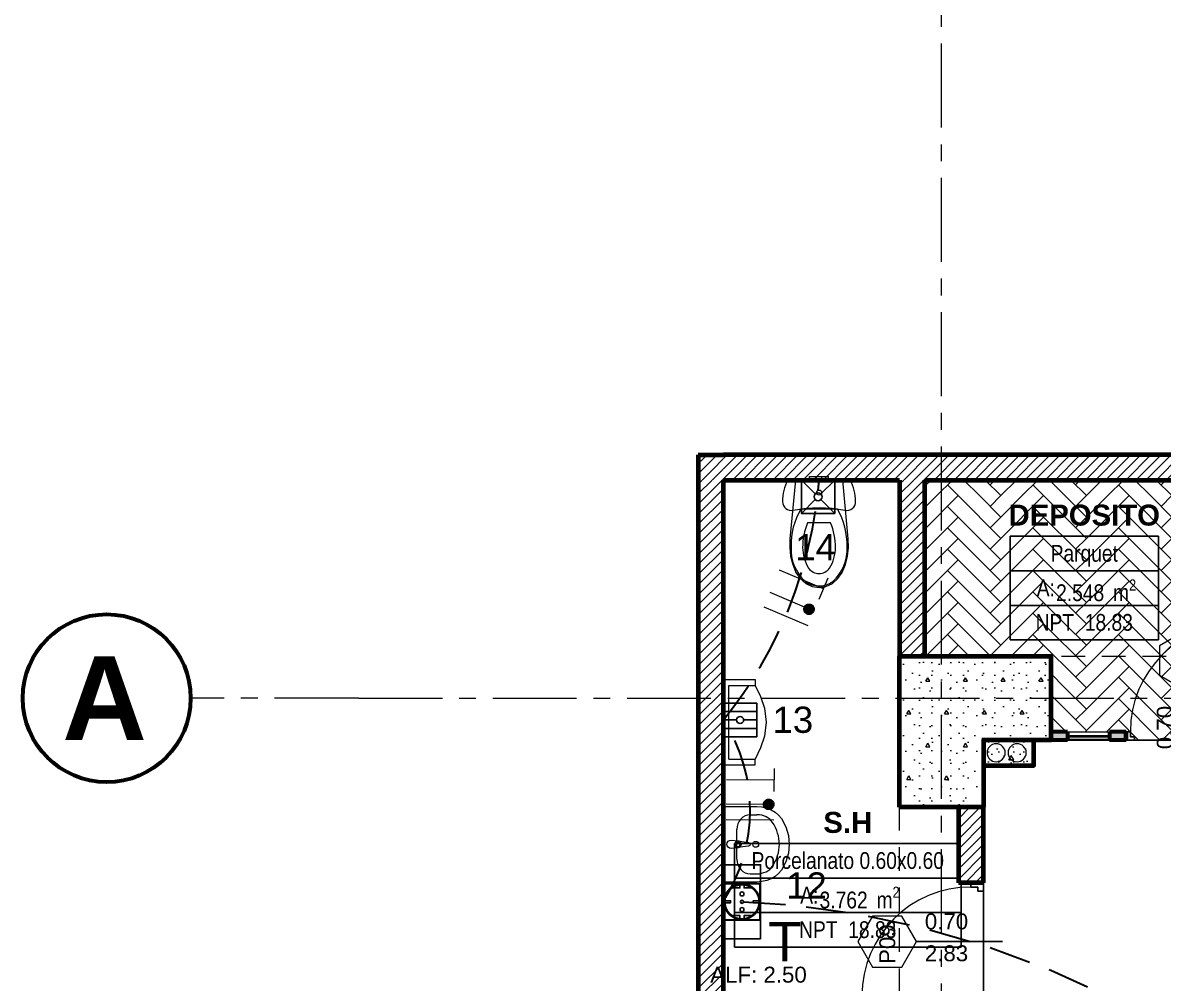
# Model space of a CAD drawing. Header units: inches. Extents: x -19 to 5698, y -728 to 92.
# Drawn here: x 373.85 to 380.64, y 37.95 to 43.67 of the extents above; entities that cross this region are included whole.
import ezdxf
from ezdxf.enums import TextEntityAlignment as Align

# ---------------------------------------------------------------- set-up
doc = ezdxf.new("R2010")
doc.units = ezdxf.units.IN
doc.header["$MEASUREMENT"] = 0
doc.set_wipeout_variables(frame=1)
doc.header["$PDMODE"] = 1
for name, pattern in [('HIDDEN', [0.375, 0.25, -0.125]), ('Hidden Line', [0.195611, 0.141111, -0.0545]), ('Punto & Raya', [0.65, 0.5, -0.075, 0, -0.075]), ('RAYITAS', [0.375, 0.25, -0.125]), ('Wipeout_Contour', [1, 0, -1])]:
    doc.linetypes.add(name, pattern=pattern)
doc.layers.get('0').update_dxf_attribs({"color": 61})
for name, color, linetype, lineweight in [('00 conduct tomacorr', 120, 'HIDDEN', 30), ('00 IE LUZ EMERGENCIA', 253, 'Continuous', 0), ('T-TECHO-E', 150, 'Continuous', 20), ('TOMACORRIENTE', 22, 'RAYITAS', 9)]:
    doc.layers.add(name, color=color, linetype=linetype, lineweight=lineweight)
for name, color, linetype in [('02 _ ARQ _ ALB _ Ejes Generales', 251, 'Continuous'), ('02 _ ARQ _ ZON _ Espacio.3D', 7, 'Continuous'), ('08 _ STR _ EXT _ 06 Columnas', 7, 'Continuous'), ('08 _ STR _ EXT _ 07 Losa Aligerada', 7, 'Continuous'), ('08 _ STR _ EXT _ 09 Vigas', 251, 'Continuous'), ('Acabado - Muros', 7, 'Continuous'), ('Estructura - 04 MURO', 7, 'Continuous'), ('Estructura - Carga', 7, 'Continuous'), ('Fluxometro E. Baño', 140, 'Continuous'), ('Fluxometro E. Mingitorio', 117, 'Continuous'), ('Interior - Sanitarios', 7, 'Continuous'), ('MEP - HVAC', 7, 'Continuous'), ('TOMA. HYDROBOX SHUKO S', 7, 'Continuous')]:
    doc.layers.add(name, color=color, linetype=linetype)
doc.styles.add('Annotative', font='arial.ttf')
doc.styles.add('Arial', font='arial.ttf')
doc.styles.add('Estilo_Generado_1', font='swisseb.ttf')
doc.styles.add('Estilo_Generado_4', font='swisse.ttf')
doc.styles.add('Estilo_Generado_8', font='arialbd.ttf')
doc.styles.add('Estilo_Generado_9', font='ARIALN.TTF')
pattern_1 = [(45, (370.000076, 2e-08), (-0.03005204, 0.03005204), [])]

# ---------------------------------------------------------------- blocks, each defined once
blk = doc.blocks.new('*X236', base_point=(3216.2361, 0))
at = {"layer": '02 _ ARQ _ ZON _ Espacio.3D', "color": 254, "linetype": 'Continuous', "lineweight": 0}
for p, q in [((3225.4934, 40.95), (3225.4561, 40.9127)), ((3225.6206, 40.95), (3225.5275, 40.8568)), ((3225.5911, 40.9205), (3225.6548, 40.8568)), ((3225.782, 40.8568), (3225.6889, 40.95)), ((3225.9093, 40.8568), (3225.8162, 40.95)), ((3225.8752, 40.95), (3225.8457, 40.9205)), ((3226.0025, 40.95), (3225.9093, 40.8568)), ((3226.1298, 40.95), (3226.0366, 40.8568)), ((3226.1002, 40.9205), (3226.1639, 40.8568)), ((3226.2912, 40.8568), (3226.198, 40.95)), ((3226.4184, 40.8568), (3226.3253, 40.95)), ((3226.3843, 40.95), (3226.3548, 40.9205)), ((3226.5116, 40.95), (3226.4184, 40.8568)), ((3226.6389, 40.95), (3226.5457, 40.8568)), ((3226.6094, 40.9205), (3226.673, 40.8568)), ((3226.8003, 40.8568), (3226.7071, 40.95)), ((3226.9276, 40.8568), (3226.8344, 40.95)), ((3226.8935, 40.95), (3226.8639, 40.9205)), ((3227.0207, 40.95), (3226.9276, 40.8568)), ((3227.148, 40.95), (3227.0548, 40.8568)), ((3227.1185, 40.9205), (3227.1821, 40.8568)), ((3227.3094, 40.8568), (3227.2162, 40.95)), ((3227.3562, 40.9373), (3227.3435, 40.95)), ((3225.5275, 40.8568), (3225.4561, 40.7854)), ((3225.6548, 40.8568), (3225.4561, 40.6581)), ((3225.9093, 40.6023), (3225.6548, 40.8568)), ((3225.9093, 40.7295), (3225.782, 40.8568)), ((3225.9093, 40.8568), (3225.8457, 40.7932)), ((3226.0366, 40.8568), (3225.9093, 40.7295)), ((3226.1639, 40.8568), (3225.9093, 40.6023)), ((3226.4184, 40.6023), (3226.1639, 40.8568)), ((3226.4184, 40.7295), (3226.2912, 40.8568)), ((3226.4184, 40.8568), (3226.3548, 40.7932)), ((3226.5457, 40.8568), (3226.4184, 40.7295)), ((3226.673, 40.8568), (3226.4184, 40.6023)), ((3226.9276, 40.6023), (3226.673, 40.8568)), ((3226.9276, 40.7295), (3226.8003, 40.8568)), ((3226.9276, 40.8568), (3226.8639, 40.7932)), ((3227.0548, 40.8568), (3226.9276, 40.7295)), ((3227.1821, 40.8568), (3226.9276, 40.6023)), ((3227.3562, 40.6828), (3227.1821, 40.8568)), ((3227.3562, 40.8101), (3227.3094, 40.8568)), ((3225.9093, 40.475), (3225.5911, 40.7932)), ((3226.4184, 40.475), (3226.1002, 40.7932)), ((3226.9276, 40.475), (3226.6094, 40.7932)), ((3227.3562, 40.5555), (3227.1185, 40.7932)), ((3225.6548, 40.7295), (3225.4561, 40.5309)), ((3225.9093, 40.7295), (3225.8457, 40.6659)), ((3226.1639, 40.7295), (3225.9093, 40.475)), ((3226.4184, 40.7295), (3226.3548, 40.6659)), ((3226.673, 40.7295), (3226.4184, 40.475)), ((3226.9276, 40.7295), (3226.8639, 40.6659)), ((3227.1821, 40.7295), (3226.9276, 40.475)), ((3225.782, 40.475), (3225.5911, 40.6659)), ((3226.2912, 40.475), (3226.1002, 40.6659)), ((3226.8003, 40.475), (3226.6094, 40.6659)), ((3227.3094, 40.475), (3227.1185, 40.6659)), ((3225.6548, 40.6023), (3225.5275, 40.475)), ((3225.9093, 40.6023), (3225.8457, 40.5386)), ((3226.1639, 40.6023), (3226.0366, 40.475)), ((3226.4184, 40.6023), (3226.3548, 40.5386)), ((3226.673, 40.6023), (3226.5457, 40.475)), ((3226.9276, 40.6023), (3226.8639, 40.5386)), ((3227.1821, 40.6023), (3227.0548, 40.475)), ((3225.5911, 40.5386), (3225.6548, 40.475)), ((3226.1002, 40.5386), (3226.1639, 40.475)), ((3226.6094, 40.5386), (3226.673, 40.475)), ((3227.1185, 40.5386), (3227.1821, 40.475)), ((3225.5275, 40.475), (3225.4561, 40.4036)), ((3225.6548, 40.475), (3225.4561, 40.2763)), ((3225.9093, 40.2204), (3225.6548, 40.475)), ((3225.9093, 40.3477), (3225.782, 40.475)), ((3225.9093, 40.475), (3225.8457, 40.4113)), ((3226.0366, 40.475), (3225.9093, 40.3477)), ((3226.1639, 40.475), (3225.9093, 40.2204)), ((3226.4184, 40.2204), (3226.1639, 40.475)), ((3226.4184, 40.3477), (3226.2912, 40.475)), ((3226.4184, 40.475), (3226.3548, 40.4113)), ((3226.5457, 40.475), (3226.4184, 40.3477)), ((3226.673, 40.475), (3226.4184, 40.2204)), ((3226.9276, 40.2204), (3226.673, 40.475)), ((3226.9276, 40.3477), (3226.8003, 40.475)), ((3226.9276, 40.475), (3226.8639, 40.4113)), ((3227.0548, 40.475), (3226.9276, 40.3477)), ((3227.1821, 40.475), (3226.9276, 40.2204)), ((3227.3562, 40.3009), (3227.1821, 40.475)), ((3227.3562, 40.4282), (3227.3094, 40.475)), ((3225.9093, 40.0931), (3225.5911, 40.4113)), ((3226.4184, 40.0931), (3226.1002, 40.4113)), ((3226.9276, 40.0931), (3226.6094, 40.4113)), ((3227.3562, 40.1737), (3227.1185, 40.4113)), ((3225.6548, 40.3477), (3225.4561, 40.149)), ((3225.9093, 40.3477), (3225.8457, 40.2841)), ((3226.1639, 40.3477), (3225.9093, 40.0931)), ((3226.4184, 40.3477), (3226.3548, 40.2841)), ((3226.673, 40.3477), (3226.4184, 40.0931)), ((3226.9276, 40.3477), (3226.8639, 40.2841)), ((3227.1821, 40.3477), (3226.9276, 40.0931)), ((3225.782, 40.0931), (3225.5911, 40.2841)), ((3226.2912, 40.0931), (3226.1002, 40.2841)), ((3226.8003, 40.0931), (3226.6094, 40.2841)), ((3227.3094, 40.0931), (3227.1185, 40.2841)), ((3225.6548, 40.2204), (3225.5275, 40.0931)), ((3225.9093, 40.2204), (3225.8457, 40.1568)), ((3226.1639, 40.2204), (3226.0366, 40.0931)), ((3226.4184, 40.2204), (3226.3548, 40.1568)), ((3226.673, 40.2204), (3226.5457, 40.0931)), ((3226.9276, 40.2204), (3226.8639, 40.1568)), ((3227.1821, 40.2204), (3227.0548, 40.0931)), ((3225.5275, 40.0931), (3225.4561, 40.0217)), ((3225.6548, 40.0931), (3225.4616, 39.9)), ((3225.5911, 40.1568), (3225.6548, 40.0931)), ((3225.8479, 39.9), (3225.6548, 40.0931)), ((3225.9093, 39.9659), (3225.782, 40.0931)), ((3225.9093, 40.0931), (3225.8457, 40.0295)), ((3226.0366, 40.0931), (3225.9093, 39.9659)), ((3226.1639, 40.0931), (3225.9707, 39.9)), ((3226.1002, 40.1568), (3226.1639, 40.0931)), ((3226.4184, 39.8386), (3226.1639, 40.0931)), ((3226.4184, 39.9659), (3226.2912, 40.0931)), ((3226.4184, 40.0931), (3226.3548, 40.0295)), ((3226.5457, 40.0931), (3226.4184, 39.9659)), ((3226.673, 40.0931), (3226.4184, 39.8386)), ((3226.6094, 40.1568), (3226.673, 40.0931)), ((3226.9276, 39.8386), (3226.673, 40.0931)), ((3226.9276, 39.9659), (3226.8003, 40.0931)), ((3226.9276, 40.0931), (3226.8639, 40.0295)), ((3227.0548, 40.0931), (3226.9276, 39.9659)), ((3227.1821, 40.0931), (3226.9276, 39.8386)), ((3227.1185, 40.1568), (3227.1821, 40.0931)), ((3227.3562, 39.9191), (3227.1821, 40.0931)), ((3227.3562, 40.0464), (3227.3094, 40.0931)), ((3225.7206, 39.9), (3225.5911, 40.0295)), ((3226.4184, 39.7113), (3226.1002, 40.0295)), ((3226.9276, 39.7113), (3226.6094, 40.0295)), ((3227.3562, 39.7918), (3227.1185, 40.0295)), ((3225.6548, 39.9659), (3225.5889, 39.9)), ((3225.9093, 39.9659), (3225.8457, 39.9022)), ((3226.1639, 39.9659), (3226.098, 39.9)), ((3226.4184, 39.9659), (3226.3548, 39.9022)), ((3226.673, 39.9659), (3226.4184, 39.7113)), ((3226.9276, 39.9659), (3226.8639, 39.9022)), ((3227.1821, 39.9659), (3226.9276, 39.7113)), ((3225.5933, 39.9), (3225.5911, 39.9022)), ((3226.1025, 39.9), (3226.1002, 39.9022)), ((3226.8003, 39.7113), (3226.6094, 39.9022)), ((3227.3094, 39.7113), (3227.1185, 39.9022)), ((3226.4184, 39.8386), (3226.3548, 39.7749)), ((3226.673, 39.8386), (3226.5457, 39.7113)), ((3226.9276, 39.8386), (3226.8639, 39.7749)), ((3227.1821, 39.8386), (3227.0548, 39.7113)), ((3226.2912, 39.7113), (3226.2061, 39.7964)), ((3226.6094, 39.7749), (3226.673, 39.7113)), ((3227.1185, 39.7749), (3227.1821, 39.7113)), ((3226.4184, 39.584), (3226.2912, 39.7113)), ((3226.4184, 39.7113), (3226.3548, 39.6477)), ((3226.5457, 39.7113), (3226.4184, 39.584)), ((3226.673, 39.7113), (3226.4184, 39.4567)), ((3226.9276, 39.4567), (3226.673, 39.7113)), ((3226.9276, 39.584), (3226.8003, 39.7113)), ((3226.9276, 39.7113), (3226.8639, 39.6477)), ((3227.0548, 39.7113), (3226.9276, 39.584)), ((3227.1821, 39.7113), (3226.9276, 39.4567)), ((3227.3562, 39.5373), (3227.1821, 39.7113)), ((3227.3562, 39.6645), (3227.3094, 39.7113)), ((3226.4184, 39.4567), (3226.2061, 39.6691)), ((3226.857, 39.4), (3226.6094, 39.6477)), ((3227.3562, 39.41), (3227.1185, 39.6477)), ((3226.4184, 39.584), (3226.3548, 39.5204)), ((3226.673, 39.584), (3226.539, 39.45)), ((3226.9276, 39.584), (3226.8639, 39.5204)), ((3227.1821, 39.584), (3226.9981, 39.4)), ((3226.2979, 39.45), (3226.2061, 39.5418)), ((3226.7297, 39.4), (3226.6094, 39.5204)), ((3227.2389, 39.4), (3227.1185, 39.5204)), ((3226.4184, 39.4567), (3226.4117, 39.45)), ((3226.673, 39.4567), (3226.6562, 39.4399)), ((3226.9276, 39.4567), (3226.8708, 39.4)), ((3227.1821, 39.4567), (3227.1254, 39.4))]:
    blk.add_line(p, q, dxfattribs=at)
for p in [(3225.8457, 40.6659), (3226.3548, 40.6659), (3226.8639, 40.6659), (3225.8457, 40.2841), (3226.3548, 40.2841), (3226.8639, 40.2841), (3225.8457, 39.9022), (3226.3548, 39.9022), (3226.8639, 39.9022), (3226.3548, 39.5204), (3226.8639, 39.5204)]:
    blk.add_point(p, dxfattribs=at)
blk = doc.blocks.new('TOMA. HYDROBOX SHUKO')
at = {"true_color": 0xafd9aa}
h = blk.add_hatch(dxfattribs=at)
h.set_pattern_fill('ANSI31', color=9, scale=0.67)
h.set_pattern_definition([(45, (0, 0), (-1.5041929, 1.5041929), [])])
edge = h.paths.add_edge_path()
edge.add_arc((53447.4624, 40916.352), 0.008, 0, 360)
edge = h.paths.add_edge_path()
edge.add_arc((53447.4942, 40916.3521), 0.00644, 0, 360)
edge = h.paths.add_edge_path()
edge.add_arc((53447.5258, 40916.352), 0.008, 0, 360)
at = {"color": 32, "true_color": 0xcd6928}
blk.add_lwpolyline([(53447.6441, 40916.427), (53447.6441, 40916.277), (53447.3441, 40916.277), (53447.3441, 40916.427)], close=True, dxfattribs=at)
for points in [[(53447.4199, 40916.277), (53447.5683, 40916.277), (53447.5683, 40916.427), (53447.4199, 40916.427), (53447.4199, 40916.277)], [(53447.4216, 40916.2794), (53447.4216, 40916.4245), (53447.5666, 40916.4245), (53447.5666, 40916.2794), (53447.4216, 40916.2794)], [(53447.4899, 40916.421), (53447.4899, 40916.3978), (53447.4983, 40916.3978), (53447.4983, 40916.421)], [(53447.4254, 40916.3603), (53447.4382, 40916.3603), (53447.4382, 40916.3928)], [(53447.5628, 40916.3603), (53447.55, 40916.3603), (53447.55, 40916.3928)], [(53447.4382, 40916.3111), (53447.4382, 40916.3436), (53447.4254, 40916.3436)], [(53447.55, 40916.3111), (53447.55, 40916.3436), (53447.5628, 40916.3436)], [(53447.4899, 40916.2829), (53447.4899, 40916.3061), (53447.4983, 40916.3061), (53447.4983, 40916.2829)]]:
    blk.add_lwpolyline(points, dxfattribs=at)
for centre, radius in [((53447.4941, 40916.352), 0.0725), ((53447.4941, 40916.352), 0.0692), ((53447.4624, 40916.352), 0.008), ((53447.4942, 40916.3521), 0.00644), ((53447.5258, 40916.352), 0.008)]:
    blk.add_circle(centre, radius, dxfattribs=at)
at = {"color": 30, "true_color": 0xf8991e, "style": 'Arial'}
blk.add_text('T', height=0.1588, rotation=90, dxfattribs=at).set_placement((53447.6558, 40916.525), align=Align.MIDDLE_CENTER)
blk = doc.blocks.new('Flux E Baño')
at = {"layer": 'Fluxometro E. Baño'}
for p, q in [((-0.075, 0.15), (-0.0126, 0.0876)), ((0.075, 0.15), (0.0126, 0.0876)), ((-0.0126, 0.0624), (-0.075, 0)), ((0.0126, 0.0624), (0.075, 0))]:
    blk.add_line(p, q, dxfattribs=at)
blk.add_lwpolyline([(-0.075, 0.15), (0.075, 0.15), (0.075, 0), (-0.075, 0)], close=True, dxfattribs=at)
at = {"layer": 'Fluxometro E. Baño', "color": 242, "true_color": 0xcd2027}
blk.add_circle((0, 0.075), 0.0178, dxfattribs=at)
blk = doc.blocks.new('Flux E Mingitorio')
at = {"layer": 'Fluxometro E. Mingitorio'}
for p, q in [((-0.0382, 0), (-0.0382, 0.15)), ((0, 0.15), (0, 0.0908)), ((0.0377, 0.15), (0.0377, 0)), ((0, 0.0592), (0, 0))]:
    blk.add_line(p, q, dxfattribs=at)
blk.add_lwpolyline([(-0.075, 0.15), (0.075, 0.15), (0.075, 0), (-0.075, 0)], close=True, dxfattribs=at)
at = {"layer": 'Fluxometro E. Mingitorio', "color": 242, "true_color": 0xcd2027}
blk.add_circle((0, 0.075), 0.0158, dxfattribs=at)
blk = doc.blocks.new('a')
at = {"layer": 'TOMACORRIENTE', "ltscale": 0.05}
h = blk.add_hatch(color=4, dxfattribs=at)
edge = h.paths.add_edge_path()
edge.add_arc((0, 0.0752), 0.0211, 0, 360)
at = {"layer": 'TOMACORRIENTE', "color": 4}
for p, q in [((-0.1455, 0.0963), (-0.0515, 0.0963)), ((-0.0985, 0.0963), (-0.0985, -0.0966)), ((0, 0.0963), (0, -0.0963)), ((0.0623, -0.0963), (0.0623, 0.0963))]:
    blk.add_line(p, q, dxfattribs=at)
blk.add_circle((0, 0.0752), 0.0211, dxfattribs=at)
blk = doc.blocks.new('CABLE 3FACE')
at = {"layer": 'T-TECHO-E', "rotation": 59.94170052614085}
blk.add_blockref('a', (0, 0), dxfattribs=at)

msp = doc.modelspace()

# ---------------------------------------------------------------- hatches: boundary and pattern name
at = {"layer": 'Estructura - Carga', "linetype": 'Continuous', "lineweight": 13}
h = msp.add_hatch(dxfattribs=at)
h.set_pattern_fill('HORMIGÓN_ARMADO_0002', color=251, style=0, pattern_type=2)
h.set_pattern_definition([(0, (370.00008, 2e-08), (0, 0.3117692), [0.03, -0.15]), (0, (370.09008, 0.1559), (0, 0.3117692), [0.03, -0.15]), (60, (370.00008, 2e-08), (-0.27, 0.1558846), [0.03, -0.15]), (60, (370.18008, 2e-08), (-0.27, 0.1558846), [0.03, -0.15]), (120, (370.03008, 2e-08), (0.27, 0.1558846), [0.03, -0.15]), (120, (370.21008, 2e-08), (0.27, 0.1558846), [0.03, -0.15]), (0, (370.000076, 0.03), (0, 0.06), [0, -0.06, 0, -0.09]), (45, (370.030076, 0.03), (-0.04242641, 0.04242641), [0, -0.045, 0, -0.075])])
h.paths.add_polyline_path([(379.57, 39.25), (379.87, 39.25), (379.87, 39.4), (379.57, 39.4)])

# ---------------------------------------------------------------- linework, layer by layer
at = {"layer": '02 _ ARQ _ ALB _ Ejes Generales', "color": 251, "linetype": 'Punto & Raya', "lineweight": 13, "true_color": 0x636466}
msp.add_line((375.8455, 39.65), (374.8455, 39.65), dxfattribs=at)
at = {"layer": '02 _ ARQ _ ALB _ Ejes Generales', "color": 7, "linetype": 'Continuous', "lineweight": 60}
msp.add_circle((374.3455, 39.65), 0.5, dxfattribs=at)
at = {"layer": '02 _ ARQ _ ZON _ Espacio.3D', "color": 251, "linetype": 'Continuous', "lineweight": 13}
for p, q in [((380.6118, 40.615), (379.7284, 40.615)), ((379.7284, 40.615), (379.7284, 39.9974)), ((379.7284, 40.615), (380.6118, 40.615)), ((379.7284, 40.4091), (379.7284, 40.615)), ((380.6118, 39.9974), (380.6118, 40.615)), ((380.6118, 40.615), (380.6118, 40.4091)), ((380.6118, 40.4091), (379.7284, 40.4091)), ((379.7284, 40.4091), (380.6118, 40.4091)), ((379.7284, 40.2033), (379.7284, 40.4091)), ((380.6118, 40.4091), (380.6118, 40.2033)), ((380.6118, 40.2033), (379.7284, 40.2033)), ((379.7284, 40.2033), (380.6118, 40.2033)), ((379.7284, 39.9974), (379.7284, 40.2033)), ((380.6118, 40.2033), (380.6118, 39.9974)), ((379.7284, 39.9974), (380.6118, 39.9974)), ((380.6118, 39.9974), (379.7284, 39.9974)), ((379.436, 38.7841), (378.0857, 38.7841)), ((378.0857, 38.7841), (378.0857, 38.1665)), ((378.0857, 38.7841), (379.436, 38.7841)), ((378.0857, 38.5782), (378.0857, 38.7841)), ((379.436, 38.1665), (379.436, 38.7841)), ((379.436, 38.7841), (379.436, 38.5782)), ((379.436, 38.5782), (378.0857, 38.5782)), ((378.0857, 38.5782), (379.436, 38.5782)), ((378.0857, 38.3723), (378.0857, 38.5782)), ((379.436, 38.5782), (379.436, 38.3723)), ((379.436, 38.3723), (378.0857, 38.3723)), ((378.0857, 38.3723), (379.436, 38.3723)), ((378.0857, 38.1665), (378.0857, 38.3723)), ((379.436, 38.3723), (379.436, 38.1665)), ((378.0857, 38.1665), (379.436, 38.1665)), ((379.436, 38.1665), (378.0857, 38.1665))]:
    msp.add_line(p, q, dxfattribs=at)
at = {"layer": '02 _ ARQ _ ZON _ Espacio.3D', "color": 9, "linetype": 'Continuous', "lineweight": 5, "flags": 128}
msp.add_lwpolyline([(379.5701, 37.85), (379.5701, 38.55), (379.4201, 38.55), (379.42, 39), (379.07, 39), (379.07, 40.95), (378.0201, 40.95), (378.0201, 37.85)], close=True, dxfattribs=at)
at = {"layer": '02 _ ARQ _ ZON _ Espacio.3D', "color": 254, "linetype": 'Continuous', "lineweight": 0, "flags": 128}
msp.add_lwpolyline([(381.1201, 40.95), (379.22, 40.95), (379.22, 39.9), (379.97, 39.9), (379.97, 39.45), (380.4201, 39.45), (380.4201, 39.4), (381.1201, 39.4), (381.1201, 39.9)], close=True, dxfattribs=at)
msp.add_lwpolyline([(393.5201, 39), (393.0701, 39), (393.0701, 39.4), (392.6701, 39.4), (392.6701, 39.7678), (386.97, 39.7678), (386.97, 39.4), (386.5701, 39.4), (386.57, 39), (386.07, 39), (386.07, 39.9), (381.2701, 39.9), (381.2701, 39.4), (379.57, 39.4), (379.5701, 37.7), (379.22, 37.7), (379.2201, 33.67), (378.3701, 33.67), (378.3701, 29.7)], dxfattribs=at)
at = {"layer": '08 _ STR _ EXT _ 07 Losa Aligerada', "color": 7, "linetype": 'Continuous', "lineweight": 18, "flags": 128}
msp.add_lwpolyline([(393.5701, 39.9), (392.5702, 39.9), (392.5702, 43), (387.0702, 43), (387.0702, 39.9), (386.07, 39.9), (386.07, 40.8), (381.1201, 40.8), (381.1201, 40.95), (378.0201, 40.95), (378.0201, 37.85), (379.0701, 37.85), (379.0701, 33.82), (378.17, 33.82), (378.17, 18.5527), (378.17, 6.3), (392.3198, 6.3), (392.3198, 6.2), (397.1712, 6.2)], dxfattribs=at)
at = {"layer": 'Acabado - Muros', "color": 7, "linetype": 'Continuous', "lineweight": 60}
for p, q in [((379.97, 39.45), (379.97, 39.4)), ((380.4201, 39.45), (380.4201, 39.4))]:
    msp.add_line(p, q, dxfattribs=at)
at = {"layer": 'Estructura - 04 MURO', "color": 7, "linetype": 'Continuous', "lineweight": 80}
msp.add_line((380.4201, 39.4), (380.4201, 39.45), dxfattribs=at)
msp.add_line((380.4201, 39.4), (380.4201, 39.45), dxfattribs=at)
msp.add_line((380.4201, 39.4), (380.4201, 39.45), dxfattribs=at)
at = {"layer": 'Estructura - 04 MURO', "color": 165, "linetype": 'Continuous', "lineweight": 25}
for p, q in [((380.4451, 39.45), (380.4201, 39.45)), ((380.4201, 39.45), (380.4201, 39.4)), ((380.4451, 39.42), (380.4451, 39.45)), ((380.4701, 39.42), (380.4451, 39.42)), ((380.4701, 39.4), (380.4701, 39.42)), ((380.4201, 39.4), (380.4701, 39.4)), ((379.5701, 38.5), (379.5351, 38.5))]:
    msp.add_line(p, q, dxfattribs=at)
at = {"layer": 'Estructura - 04 MURO', "color": 152, "linetype": 'Continuous', "lineweight": 25}
msp.add_line((379.1701, 38.2), (379.6826, 38.2), dxfattribs=at)
at = {"layer": 'Estructura - 04 MURO', "color": 251, "linetype": 'Continuous', "lineweight": 13, "flags": 128}
for points in [[(380.7701, 40.05), (380.6186, 39.9625), (380.6186, 39.7875), (380.7701, 39.7), (380.9217, 39.7875), (380.9217, 39.9625)], [(378.8201, 38.2), (378.9076, 38.0484), (379.0826, 38.0484), (379.1701, 38.2), (379.0826, 38.3515), (378.9076, 38.3515)]]:
    msp.add_lwpolyline(points, close=True, dxfattribs=at)
at = {"layer": 'Estructura - 04 MURO', "color": 165, "linetype": 'Continuous', "lineweight": 15}
msp.add_arc((381.0951, 39.45), 0.65, 90, 180, dxfattribs=at)
at = {"layer": 'Estructura - Carga', "color": 7, "linetype": 'Continuous', "lineweight": 80, "flags": 128}
msp.add_lwpolyline([(379.57, 39.25), (379.87, 39.25), (379.87, 39.4), (379.57, 39.4)], close=True, dxfattribs=at)
at = {"layer": 'Interior - Sanitarios', "color": 205, "linetype": 'Continuous', "lineweight": 13}
for p, q in [((378.5899, 40.777), (378.4809, 40.777)), ((378.6988, 40.777), (378.5899, 40.777)), ((378.5899, 40.6945), (378.5211, 40.6945)), ((378.6586, 40.6945), (378.5899, 40.6945)), ((378.0201, 39.2527), (378.0201, 39.7607)), ((378.0201, 39.7607), (378.2093, 39.7607)), ((378.2093, 39.7607), (378.2093, 39.7261)), ((378.0526, 39.7261), (378.2093, 39.7261)), ((378.0526, 39.2873), (378.0526, 39.7261)), ((378.0526, 39.2873), (378.2093, 39.2873)), ((378.2093, 39.2527), (378.2093, 39.2873)), ((378.0201, 39.2527), (378.2093, 39.2527)), ((378.18, 38.9554), (378.2199, 38.9554)), ((378.1006, 38.6905), (378.1006, 38.8685)), ((378.1054, 38.7931), (378.0905, 38.7931)), ((378.0905, 38.7931), (378.0905, 38.7659)), ((378.0905, 38.7659), (378.1054, 38.7659)), ((378.18, 38.6036), (378.2199, 38.6036))]:
    msp.add_line(p, q, dxfattribs=at)
at = {"layer": 'Interior - Sanitarios', "color": 205, "linetype": 'Continuous', "lineweight": 13, "flags": 128}
msp.add_lwpolyline([(378.2093, 39.7261), (378.2417, 39.6597), (378.2639, 39.5897), (378.2741, 39.5067), (378.2639, 39.4237), (378.2417, 39.3537), (378.2093, 39.2873)], dxfattribs=at)
for points in [[(378.0201, 39.5202), (378.0201, 39.4932), (377.9801, 39.4932), (377.9801, 39.5202)], [(378.0201, 39.0042), (378.2199, 39.0042), (378.2493, 39.0021), (378.2778, 38.9956), (378.3045, 38.9851), (378.3284, 38.9709), (378.3488, 38.9534), (378.3652, 38.9332), (378.3913, 38.8844), (378.4073, 38.8326), (378.4126, 38.7795), (378.4073, 38.7263), (378.3913, 38.6746), (378.3652, 38.6258), (378.3488, 38.6056), (378.3284, 38.5881), (378.3045, 38.5738), (378.2778, 38.5633), (378.2493, 38.5569), (378.2199, 38.5547), (378.0201, 38.5547)], [(378.0201, 38.843), (378.0201, 38.816), (378.0001, 38.816), (378.0001, 38.843)], [(378.0201, 38.743), (378.0201, 38.716), (378.0001, 38.716), (378.0001, 38.743)]]:
    msp.add_lwpolyline(points, close=True, dxfattribs=at)
msp.add_lwpolyline([(378.0656, 38.8045), (378.1076, 38.8005, -0.12102), (378.1171, 38.7972), (378.17, 38.7906, -0.882566), (378.17, 38.7684), (378.1171, 38.7618, -0.12102), (378.1076, 38.7585), (378.0656, 38.7545, -1)], format="xyb", close=True, dxfattribs=at)
at = {"layer": 'Interior - Sanitarios', "color": 205, "linetype": 'Continuous', "lineweight": 13}
msp.add_circle((378.2124, 38.7795), 0.0175, dxfattribs=at)
for centre, radius, start, end in [((378.1054, 38.7795), 0.0136, 270, 90), ((378.1057, 38.7795), 0.0211, 302.77103, 57.22897)]:
    msp.add_arc(centre, radius, start, end, dxfattribs=at)
msp.add_ellipse((378.5899, 40.875), major_axis=(0.015, 0), ratio=0.999724, dxfattribs=at)
for centre, major_axis, ratio, start_param, end_param in [((378.848, 40.5621), (0, 0.4255), 0.999377, 1.041392, 1.594412), ((378.3318, 40.5621), (0, 0.4255), 0.999377, 4.688771, 5.241791), ((378.8543, 40.5524), (0, 0.3624), 0.999377, 1.167971, 1.583698), ((378.3254, 40.5524), (0, 0.3624), 0.999377, 4.699484, 5.115211), ((378.6793, 40.5377), (0, 0.2571), 0.999377, 1.515065, 2.415654), ((378.7248, 40.5485), (0, 0.2328), 0.999377, 1.574045, 2.131711), ((378.4549, 40.5485), (0, 0.2328), 0.999377, 4.151471, 4.709136), ((378.5004, 40.5377), (0, 0.2571), 0.999377, 3.867528, 4.768116), ((378.5907, 40.4712), (0, 0.0783), 0.999377, 2.207897, 3.131202), ((378.5891, 40.4712), (0, 0.0783), 0.999377, 3.151984, 4.075289), ((378.5907, 40.4573), (0, 0.1386), 0.999377, 2.509088, 3.135732), ((378.5891, 40.4572), (0, 0.1386), 0.999377, 3.147454, 3.774097), ((378.18, 38.8684), (0, 0.087), 0.9125, 0, 1.570796), ((378.2199, 38.8685), (0.1057, 0), 0.821452, 0.496975, 1.570796), ((378.0201, 38.7795), (0.3331, 0), 0.821452, 5.78621, 6.78016), ((378.18, 38.6906), (0, 0.087), 0.9125, 1.570796, 3.141593), ((378.2199, 38.6904), (0.1057, 0), 0.821452, 4.712389, 5.78621)]:
    msp.add_ellipse(centre, major_axis=major_axis, ratio=ratio, start_param=start_param, end_param=end_param, dxfattribs=at)
at = {"layer": 'MEP - HVAC', "color": 7, "linetype": 'Continuous', "lineweight": 13, "flags": 128}
for points in [[(379.699, 39.325, 1), (379.591, 39.325, 1)], [(379.824, 39.325, 1), (379.716, 39.325, 1)]]:
    msp.add_lwpolyline(points, format="xyb", close=True, dxfattribs=at)

# ---------------------------------------------------------------- block references
at = {"layer": '00 conduct tomacorr', "xscale": 1.47256122672843, "yscale": 1.47256122672843, "zscale": 1.47256122672843, "rotation": 186.9646409837987}
msp.add_blockref('CABLE 3FACE', (378.428, 40.2235), dxfattribs=at)
at = {"layer": '02 _ ARQ _ ZON _ Espacio.3D', "color": 5, "linetype": 'Continuous', "lineweight": 25}
msp.add_blockref('*X236', (370.0001, 0), dxfattribs=at)

# ---------------------------------------------------------------- texts
at = {"layer": '00 IE LUZ EMERGENCIA', "style": 'Annotative'}
for tag, p in [('14', (378.4482, 40.4719)), ('13', (378.3122, 39.4435)), ('12', (378.3933, 38.4561))]:
    msp.add_attdef(tag, p, '', height=0.1562, dxfattribs=at)
at = {"layer": '02 _ ARQ _ ALB _ Ejes Generales', "color": 7, "lineweight": 30, "insert": (374.0803, 39.9), "char_height": 0.5, "attachment_point": 1, "style": 'Estilo_Generado_1'}
msp.add_mtext('\\A1;{\\pql;\\pt0;\\fSwis721 Ex BT|b1|i0|c0|p34;A}', dxfattribs=at)
at = {"layer": '02 _ ARQ _ ZON _ Espacio.3D', "color": 251, "lineweight": 25, "attachment_point": 2}
for s, insert, char_height, style in [('\\A1;{\\pqc;\\pt0;\\fArial|b1|i0|c0|p34;DEPOSITO}', (380.1701, 40.8035), 0.125, 'Estilo_Generado_8'), ('\\A1;{\\pqc;\\pt0;\\fArial Narrow|b0|i0|c0|p34;Parquet}', (380.1701, 40.5632), 0.1, 'Estilo_Generado_9'), ('\\A1;{\\pqc;\\pt0;\\fArial Narrow|b0|i0|c0|p34;A: }', (379.941, 40.3573), 0.1, 'Estilo_Generado_9'), ('\\A1;{\\pqc;\\pt0,0.3;\\fArial Narrow|b0|i0|c0|p34;2.548\\fArial Narrow|b0|i0|c0|p34;\\A1{\\H.66x;\\S^  ;}\\fArial Narrow|b0|i0|c0|p34; m\\fArial Narrow|b0|i0|c0|p34;\\A1{\\H.66x;\\S2^  ;}}', (380.2407, 40.3577), 0.1, 'Estilo_Generado_9'), ('\\A1;{\\pqc;\\pt0;\\fArial Narrow|b0|i0|c0|p34;NPT  18.83}', (380.1701, 40.1518), 0.1, 'Estilo_Generado_9'), ('\\A1;{\\pqc;\\pt0;\\fArial|b1|i0|c0|p34;S.H}', (378.7608, 38.9725), 0.125, 'Estilo_Generado_8'), ('\\A1;{\\pqc;\\pt0;\\fArial Narrow|b0|i0|c0|p34;Porcelanato 0.60x0.60}', (378.7608, 38.7327), 0.1, 'Estilo_Generado_9'), ('\\A1;{\\pqc;\\pt0,0.3;\\fArial Narrow|b0|i0|c0|p34;3.762\\fArial Narrow|b0|i0|c0|p34;\\A1{\\H.66x;\\S^  ;}\\fArial Narrow|b0|i0|c0|p34; m\\fArial Narrow|b0|i0|c0|p34;\\A1{\\H.66x;\\S2^  ;}}', (378.8314, 38.5268), 0.1, 'Estilo_Generado_9'), ('\\A1;{\\pqc;\\pt0;\\fArial Narrow|b0|i0|c0|p34;A: }', (378.5317, 38.5264), 0.1, 'Estilo_Generado_9'), ('\\A1;{\\pqc;\\pt0;\\fArial Narrow|b0|i0|c0|p34;NPT  18.83}', (378.7608, 38.3209), 0.1, 'Estilo_Generado_9')]:
    msp.add_mtext(s, dxfattribs=dict(at, insert=insert, char_height=char_height, style=style))
at = {"layer": 'Estructura - 04 MURO', "color": 251, "lineweight": 25, "char_height": 0.095, "attachment_point": 7, "rotation": 90, "style": 'Estilo_Generado_4'}
for s, insert in [('\\A1;{\\pql;\\pt0;\\fSwis721 Ex BT|b0|i0|c0|p34;0.70\\fSwis721 Ex BT|b0|i0|c0|p34;\\A1{\\H.66x;\\S^  ;}\\fSwis721 Ex BT|b0|i0|c0|p34;\\fSwis721 Ex BT|b0|i0|c0|p34;}', (380.7251, 39.346)), ('\\A1;{\\pql;\\pt0;\\fSwis721 Ex BT|b0|i0|c0|p34;P09\\fSwis721 Ex BT|b0|i0|c0|p34;\\fSwis721 Ex BT|b0|i0|c0|p34;\\fSwis721 Ex BT|b0|i0|c0|p34;}', (379.0452, 38.0666))]:
    msp.add_mtext(s, dxfattribs=dict(at, insert=insert))
at = {"layer": 'Estructura - 04 MURO', "color": 251, "lineweight": 25, "char_height": 0.095, "attachment_point": 7, "style": 'Estilo_Generado_4'}
for s, insert in [('\\A1;{\\pql;\\pt0;\\fSwis721 Ex BT|b0|i0|c0|p34;0.70\\fSwis721 Ex BT|b0|i0|c0|p34;\\A1{\\H.66x;\\S^  ;}\\fSwis721 Ex BT|b0|i0|c0|p34;\\fSwis721 Ex BT|b0|i0|c0|p34;}', (379.2201, 38.245)), ('\\A1;{\\pql;\\pt0;\\fSwis721 Ex BT|b0|i0|c0|p34;2.83\\fSwis721 Ex BT|b0|i0|c0|p34;\\A1{\\H.66x;\\S^  ;}\\fSwis721 Ex BT|b0|i0|c0|p34;\\fSwis721 Ex BT|b0|i0|c0|p34;}', (379.2201, 38.055))]:
    msp.add_mtext(s, dxfattribs=dict(at, insert=insert))

# ---------------------------------------------------------------- next in the draw order: wipeouts: each hides what was drawn before it
at = {"color": 254, "linetype": 'Wipeout_Contour', "lineweight": 0, "ltscale": 12906.688045}
msp.add_wipeout([(380.3201, 39.4), (380.3201, 39.45), (380.07, 39.45), (380.07, 39.4)], dxfattribs=at).dxf.layer = 'Acabado - Muros'
at = {"color": 254, "linetype": 'Wipeout_Contour', "lineweight": 0, "ltscale": 9672.908792}
msp.add_wipeout([(378.0201, 41.1), (377.8701, 41.1), (378.0201, 40.95)], dxfattribs=at).dxf.layer = 'Estructura - 04 MURO'
at = {"color": 254, "linetype": 'Wipeout_Contour', "lineweight": 0, "ltscale": 12903.856673}
msp.add_wipeout([(379.4201, 38.55), (379.5701, 38.55), (379.5701, 39), (379.4201, 39)], dxfattribs=at).dxf.layer = 'Estructura - 04 MURO'

# ---------------------------------------------------------------- next in the draw order: hatches: boundary and pattern name
at = {"layer": 'Estructura - 04 MURO', "linetype": 'Continuous', "lineweight": 5}
h = msp.add_hatch(dxfattribs=at)
h.set_pattern_fill('LADRILLO_COMÚN_0002', color=250, style=0, pattern_type=2)
h.set_pattern_definition(pattern_1)
h.paths.add_polyline_path([(378.0201, 41.1), (377.8701, 41.1), (378.0201, 40.95)])
h = msp.add_hatch(dxfattribs=at)
h.set_pattern_fill('LADRILLO_COMÚN_0002', color=250, style=0, pattern_type=2)
h.set_pattern_definition(pattern_1)
h.paths.add_polyline_path([(379.4201, 38.55), (379.5701, 38.55), (379.5701, 39), (379.4201, 39)])

# ---------------------------------------------------------------- next in the draw order: linework, layer by layer
at = {"layer": '08 _ STR _ EXT _ 09 Vigas', "color": 251, "linetype": 'Hidden Line', "lineweight": 13, "true_color": 0x636466}
msp.add_line((379.57, 30.2), (379.57, 39.4), dxfattribs=at)
at = {"layer": 'Acabado - Muros', "color": 251, "linetype": 'Continuous', "lineweight": 13, "flags": 128}
for points in [[(380.07, 39.45), (380.3201, 39.45)], [(380.07, 39.4), (380.3201, 39.4)]]:
    msp.add_lwpolyline(points, dxfattribs=at)
at = {"layer": 'Estructura - 04 MURO', "color": 7, "linetype": 'Continuous', "lineweight": 80}
for p, q in [((379.4951, 38.55), (379.4201, 38.55)), ((379.4951, 38.55), (379.4201, 38.55)), ((379.5701, 38.55), (379.4951, 38.55)), ((379.5701, 38.55), (379.4951, 38.55)), ((379.5701, 38.55), (379.4951, 38.55))]:
    msp.add_line(p, q, dxfattribs=at)
at = {"layer": 'Estructura - 04 MURO', "color": 165, "linetype": 'Continuous', "lineweight": 25}
for p, q in [((379.4951, 38.525), (379.4951, 38.55)), ((379.4951, 38.55), (379.5701, 38.55)), ((379.5701, 38.55), (379.5701, 38.5)), ((379.5351, 38.525), (379.4951, 38.525)), ((379.5351, 38.5), (379.5351, 38.525))]:
    msp.add_line(p, q, dxfattribs=at)
at = {"layer": 'Estructura - 04 MURO', "color": 7, "linetype": 'Continuous', "lineweight": 80, "flags": 128}
for points in [[(379.4201, 39), (379.4201, 38.55)], [(379.5701, 38.55), (379.5701, 39)]]:
    msp.add_lwpolyline(points, dxfattribs=at)
at = {"layer": 'Estructura - 04 MURO', "color": 165, "linetype": 'Continuous', "lineweight": 15}
msp.add_arc((379.4951, 37.875), 0.65, 90, 180, dxfattribs=at)

# ---------------------------------------------------------------- next in the draw order: wipeouts: each hides what was drawn before it
at = {"color": 254, "linetype": 'Wipeout_Contour', "lineweight": 0, "ltscale": 12906.687556}
msp.add_wipeout([(380.3201, 39.405), (380.3201, 39.425), (380.07, 39.425), (380.07, 39.405)], dxfattribs=at).dxf.layer = 'Acabado - Muros'
at = {"color": 254, "linetype": 'Wipeout_Contour', "lineweight": 0, "ltscale": 9673.744092}
msp.add_wipeout([(378.0201, 40.95), (377.8701, 41.1), (377.8701, 40.95)], dxfattribs=at).dxf.layer = 'Estructura - 04 MURO'

# ---------------------------------------------------------------- next in the draw order: hatches: boundary and pattern name
at = {"layer": 'Acabado - Muros', "linetype": 'Continuous', "lineweight": 0}
for points in [[(380.07, 39.4), (380.07, 39.45), (379.97, 39.45), (379.97, 39.4)], [(380.3201, 39.4), (380.4201, 39.4), (380.4201, 39.45), (380.3201, 39.45)]]:
    msp.add_hatch(color=254, dxfattribs=at).paths.add_polyline_path(points)
h = msp.add_hatch(dxfattribs=at)
h.set_pattern_fill('CONTRACHAPADO_0002', color=254, style=0, pattern_type=2)
h.set_pattern_definition([(0, (370.000076, 2e-08), (0, 0.030000001), [])])
h.paths.add_polyline_path([(380.3201, 39.405), (380.3201, 39.425), (380.07, 39.425), (380.07, 39.405)])
at = {"layer": 'Estructura - 04 MURO', "linetype": 'Continuous', "lineweight": 5}
h = msp.add_hatch(dxfattribs=at)
h.set_pattern_fill('LADRILLO_COMÚN_0002', color=250, style=0, pattern_type=2)
h.set_pattern_definition(pattern_1)
h.paths.add_polyline_path([(378.0201, 40.95), (377.8701, 41.1), (377.8701, 40.95)])

# ---------------------------------------------------------------- next in the draw order: linework, layer by layer
at = {"layer": '08 _ STR _ EXT _ 09 Vigas', "color": 251, "linetype": 'Hidden Line', "lineweight": 13, "true_color": 0x636466}
msp.add_line((379.57, 39.4), (386.0701, 39.4), dxfattribs=at)
at = {"layer": 'Acabado - Muros', "color": 7, "linetype": 'Continuous', "lineweight": 60}
for p, q in [((380.07, 39.45), (379.97, 39.45)), ((380.07, 39.45), (380.07, 39.4)), ((380.3201, 39.45), (380.3201, 39.4)), ((380.4201, 39.45), (380.3201, 39.45)), ((380.07, 39.4), (379.97, 39.4)), ((380.4201, 39.4), (380.3201, 39.4))]:
    msp.add_line(p, q, dxfattribs=at)
at = {"layer": 'Acabado - Muros', "color": 7, "linetype": 'Continuous', "lineweight": 13, "flags": 128}
msp.add_lwpolyline([(380.3201, 39.405), (380.3201, 39.425), (380.07, 39.425), (380.07, 39.405)], close=True, dxfattribs=at)
at = {"layer": 'Estructura - 04 MURO', "color": 7, "linetype": 'Continuous', "lineweight": 80, "flags": 128}
msp.add_lwpolyline([(377.8701, 41.1), (378.0201, 41.1)], dxfattribs=at)

# ---------------------------------------------------------------- next in the draw order: wipeouts: each hides what was drawn before it
at = {"color": 254, "linetype": 'Wipeout_Contour', "lineweight": 0, "ltscale": 12897.689017}
msp.add_wipeout([(378.0201, 37.85), (378.0201, 40.95), (377.8701, 40.95), (377.8701, 37.85)], dxfattribs=at).dxf.layer = 'Estructura - 04 MURO'

# ---------------------------------------------------------------- next in the draw order: hatches: boundary and pattern name
at = {"layer": 'Estructura - 04 MURO', "linetype": 'Continuous', "lineweight": 5}
h = msp.add_hatch(dxfattribs=at)
h.set_pattern_fill('LADRILLO_COMÚN_0002', color=250, style=0, pattern_type=2)
h.set_pattern_definition(pattern_1)
h.paths.add_polyline_path([(378.0201, 37.85), (378.0201, 40.95), (377.8701, 40.95), (377.8701, 37.85)])

# ---------------------------------------------------------------- next in the draw order: linework, layer by layer
at = {"layer": '00 conduct tomacorr'}
for centre, radius, start, end in [((377.1912, 38.9816), 0.9885, 326.98872, 33.01125), ((377.8772, 32.9818, 0), 5.4631, 21.67686, 88.50165)]:
    msp.add_arc(centre, radius, start, end, dxfattribs=at)
at = {"layer": '02 _ ARQ _ ALB _ Ejes Generales', "color": 251, "linetype": 'Punto & Raya', "lineweight": 13, "true_color": 0x636466}
msp.add_line((375.8455, 39.65), (424.5701, 39.65), dxfattribs=at)
at = {"layer": 'Estructura - 04 MURO', "color": 7, "linetype": 'Continuous', "lineweight": 80, "flags": 128}
for points in [[(377.8701, 41.1), (377.8701, 37.7)], [(378.0201, 37.85), (378.0201, 40.95)]]:
    msp.add_lwpolyline(points, dxfattribs=at)

# ---------------------------------------------------------------- next in the draw order: block references
at = {"layer": '00 conduct tomacorr', "xscale": 1.47256122672843, "yscale": 1.47256122672843, "zscale": 1.47256122672843, "rotation": 209.7894777823319}
msp.add_blockref('CABLE 3FACE', (378.179, 39.018), dxfattribs=at)
at = {"layer": 'Fluxometro E. Mingitorio', "xscale": 1.326124489380591, "yscale": 1.326124489380591, "zscale": 1.326124489380591, "rotation": 269.999999999996}
msp.add_blockref('Flux E Mingitorio', (378.0201, 39.5202), dxfattribs=at)
at = {"layer": 'TOMA. HYDROBOX SHUKO S', "xscale": 1.47256122672843, "yscale": 1.47256122672843, "zscale": 1.47256122672843, "rotation": 270}
msp.add_blockref('TOMA. HYDROBOX SHUKO', (-59873.7029, 78743.1444), dxfattribs=at)

# ---------------------------------------------------------------- next in the draw order: texts
at = {"layer": 'Estructura - 04 MURO', "color": 251, "lineweight": 25, "insert": (377.9413, 37.9275), "char_height": 0.095, "attachment_point": 7, "rotation": 359.99999, "style": 'Estilo_Generado_4'}
msp.add_mtext('\\A1;{\\pql;\\pt0;\\fSwis721 Ex BT|b0|i0|c0|p34;ALF: 2.50\\fSwis721 Ex BT|b0|i0|c0|p34;\\A1{\\H.66x;\\S^  ;}\\fSwis721 Ex BT|b0|i0|c0|p34;\\fSwis721 Ex BT|b0|i0|c0|p34;}', dxfattribs=at)

# ---------------------------------------------------------------- next in the draw order: wipeouts: each hides what was drawn before it
at = {"color": 254, "linetype": 'Wipeout_Contour', "lineweight": 0, "ltscale": 12904.268139}
msp.add_wipeout([(378.0201, 40.95), (381.1201, 40.95), (381.1201, 41.1), (378.0201, 41.1)], dxfattribs=at).dxf.layer = 'Estructura - 04 MURO'

# ---------------------------------------------------------------- next in the draw order: hatches: boundary and pattern name
at = {"layer": 'Estructura - 04 MURO', "linetype": 'Continuous', "lineweight": 5}
h = msp.add_hatch(dxfattribs=at)
h.set_pattern_fill('LADRILLO_COMÚN_0002', color=250, style=0, pattern_type=2)
h.set_pattern_definition(pattern_1)
h.paths.add_polyline_path([(378.0201, 40.95), (381.1201, 40.95), (381.1201, 41.1), (378.0201, 41.1)])

# ---------------------------------------------------------------- next in the draw order: linework, layer by layer
at = {"layer": '00 conduct tomacorr'}
msp.add_arc((375.9959, 41.1552), 2.602, 321.0698, 355.47628, dxfattribs=at)
at = {"layer": '02 _ ARQ _ ALB _ Ejes Generales', "color": 251, "linetype": 'Punto & Raya', "lineweight": 13, "true_color": 0x636466}
msp.add_line((379.32, 3.05), (379.32, 44.9), dxfattribs=at)
at = {"layer": 'Estructura - 04 MURO', "color": 7, "linetype": 'Continuous', "lineweight": 80, "flags": 128}
for points in [[(381.2701, 41.1), (378.0201, 41.1)], [(378.0201, 40.95), (379.07, 40.95)], [(379.22, 40.95), (381.1201, 40.95)]]:
    msp.add_lwpolyline(points, dxfattribs=at)
at = {"layer": 'Interior - Sanitarios', "color": 205, "linetype": 'Continuous', "lineweight": 13}
for p, q in [((378.5329, 40.97), (378.5496, 40.97)), ((378.5329, 40.95), (378.5329, 40.97)), ((378.5329, 40.95), (378.5496, 40.95)), ((378.5496, 40.97), (378.5739, 40.97)), ((378.5496, 40.95), (378.5739, 40.95)), ((378.5739, 40.97), (378.5786, 40.97)), ((378.5739, 40.95), (378.5739, 40.97)), ((378.5739, 40.95), (378.5786, 40.95)), ((378.5786, 40.97), (378.5899, 40.97)), ((378.5786, 40.95), (378.5899, 40.95)), ((378.5899, 40.97), (378.6012, 40.97)), ((378.5899, 40.95), (378.6012, 40.95)), ((378.6012, 40.97), (378.6059, 40.97)), ((378.6012, 40.95), (378.6059, 40.95)), ((378.6059, 40.95), (378.6059, 40.97)), ((378.6059, 40.97), (378.6302, 40.97)), ((378.6059, 40.95), (378.6302, 40.95)), ((378.6302, 40.97), (378.6469, 40.97)), ((378.6302, 40.95), (378.6469, 40.95)), ((378.6469, 40.95), (378.6469, 40.97))]:
    msp.add_line(p, q, dxfattribs=at)
at = {"layer": 'Interior - Sanitarios', "color": 205, "linetype": 'Continuous', "lineweight": 13, "flags": 128}
for points in [[(378.4031, 40.95), (378.396, 40.9349), (378.3898, 40.9195), (378.3845, 40.9037), (378.3802, 40.8876), (378.3768, 40.8713), (378.3743, 40.8548), (378.3729, 40.8382), (378.3724, 40.8215), (378.3737, 40.81), (378.3774, 40.799), (378.3835, 40.7892), (378.3917, 40.7809), (378.4014, 40.7746), (378.4123, 40.7705), (378.4238, 40.769), (378.4354, 40.7701), (378.4737, 40.7768), (378.5122, 40.7817), (378.551, 40.7846), (378.5899, 40.7856), (378.6287, 40.7846), (378.6675, 40.7817), (378.7061, 40.7768), (378.7444, 40.7701), (378.7559, 40.769), (378.7674, 40.7705), (378.7783, 40.7746), (378.7881, 40.7809), (378.7962, 40.7892), (378.8023, 40.799), (378.8061, 40.81), (378.8074, 40.8215), (378.8069, 40.8382), (378.8054, 40.8548), (378.803, 40.8713), (378.7996, 40.8876), (378.7952, 40.9037), (378.7899, 40.9195), (378.7837, 40.9349), (378.7766, 40.95)], [(378.4205, 40.4966), (378.4329, 40.4468), (378.4519, 40.3999), (378.4775, 40.3627), (378.5105, 40.3342), (378.5488, 40.3162), (378.5899, 40.31), (378.6309, 40.3162), (378.6692, 40.3342), (378.7023, 40.3627), (378.7279, 40.3999), (378.7469, 40.4468), (378.7593, 40.4966), (378.7648, 40.5479), (378.7632, 40.5996), (378.7308, 40.95), (378.4489, 40.95), (378.4165, 40.5996), (378.415, 40.5479)]]:
    msp.add_lwpolyline(points, close=True, dxfattribs=at)

# ---------------------------------------------------------------- next in the draw order: block references
at = {"layer": 'Fluxometro E. Mingitorio', "xscale": 1.326124489380591, "yscale": 1.326124489380591, "zscale": 1.326124489380591}
msp.add_blockref('Flux E Baño', (378.5842, 40.7511), dxfattribs=at)

# ---------------------------------------------------------------- next in the draw order: wipeouts: each hides what was drawn before it
at = {"color": 254, "linetype": 'Wipeout_Contour', "lineweight": 0, "ltscale": 12902.537878}
msp.add_wipeout([(379.22, 39.9), (379.22, 40.95), (379.07, 40.95), (379.07, 39.9)], dxfattribs=at).dxf.layer = 'Estructura - 04 MURO'

# ---------------------------------------------------------------- next in the draw order: hatches: boundary and pattern name
at = {"layer": '08 _ STR _ EXT _ 06 Columnas', "linetype": 'Continuous', "lineweight": 9}
h = msp.add_hatch(dxfattribs=at)
h.set_pattern_fill('HORMIGÓN_EN_MASA_0002', style=0, pattern_type=2)
h.set_pattern_definition([(0, (370.00008, 2e-08), (0, 0.3897114), [0.024375, -0.200625]), (0, (370.11258, 0.19486), (0, 0.3897114), [0.024375, -0.200625]), (60, (370.00008, 2e-08), (-0.3375, 0.1948557), [0.024375, -0.200625]), (60, (370.22508, 2e-08), (-0.3375, 0.1948557), [0.024375, -0.200625]), (120, (370.02445, 2e-08), (0.3375, 0.1948557), [0.024375, -0.200625]), (120, (370.24945, 2e-08), (0.3375, 0.1948557), [0.024375, -0.200625]), (0, (370.000076, 0.0375), (0, 0.075), [0, -0.075, 0, -0.1125]), (45, (370.037576, 0.0375), (-0.05303301, 0.05303301), [0, -0.05625, 0, -0.09375])])
h.paths.add_polyline_path([(379.07, 39), (379.57, 39), (379.57, 39.4), (379.97, 39.4), (379.97, 39.9), (379.07, 39.9)])
at = {"layer": 'Estructura - 04 MURO', "linetype": 'Continuous', "lineweight": 5}
h = msp.add_hatch(dxfattribs=at)
h.set_pattern_fill('LADRILLO_COMÚN_0002', color=250, style=0, pattern_type=2)
h.set_pattern_definition(pattern_1)
h.paths.add_polyline_path([(379.22, 39.9), (379.22, 40.95), (379.07, 40.95), (379.07, 39.9)])

# ---------------------------------------------------------------- next in the draw order: linework, layer by layer
at = {"layer": '08 _ STR _ EXT _ 06 Columnas', "color": 7, "linetype": 'Continuous', "lineweight": 80, "flags": 128}
msp.add_lwpolyline([(379.07, 39), (379.07, 39.9), (379.97, 39.9), (379.97, 39.4), (379.57, 39.4), (379.57, 39)], close=True, dxfattribs=at)
at = {"layer": '08 _ STR _ EXT _ 09 Vigas', "color": 251, "linetype": 'Hidden Line', "lineweight": 13, "true_color": 0x636466}
for p, q in [((379.07, 29.7), (379.07, 39.9)), ((379.07, 39.9), (421.5701, 39.9))]:
    msp.add_line(p, q, dxfattribs=at)
at = {"layer": 'Estructura - 04 MURO', "color": 7, "linetype": 'Continuous', "lineweight": 80, "flags": 128}
for points in [[(379.07, 40.95), (379.07, 39.9)], [(379.22, 39.9), (379.22, 40.95)]]:
    msp.add_lwpolyline(points, dxfattribs=at)

doc.saveas('drawing.dxf')
